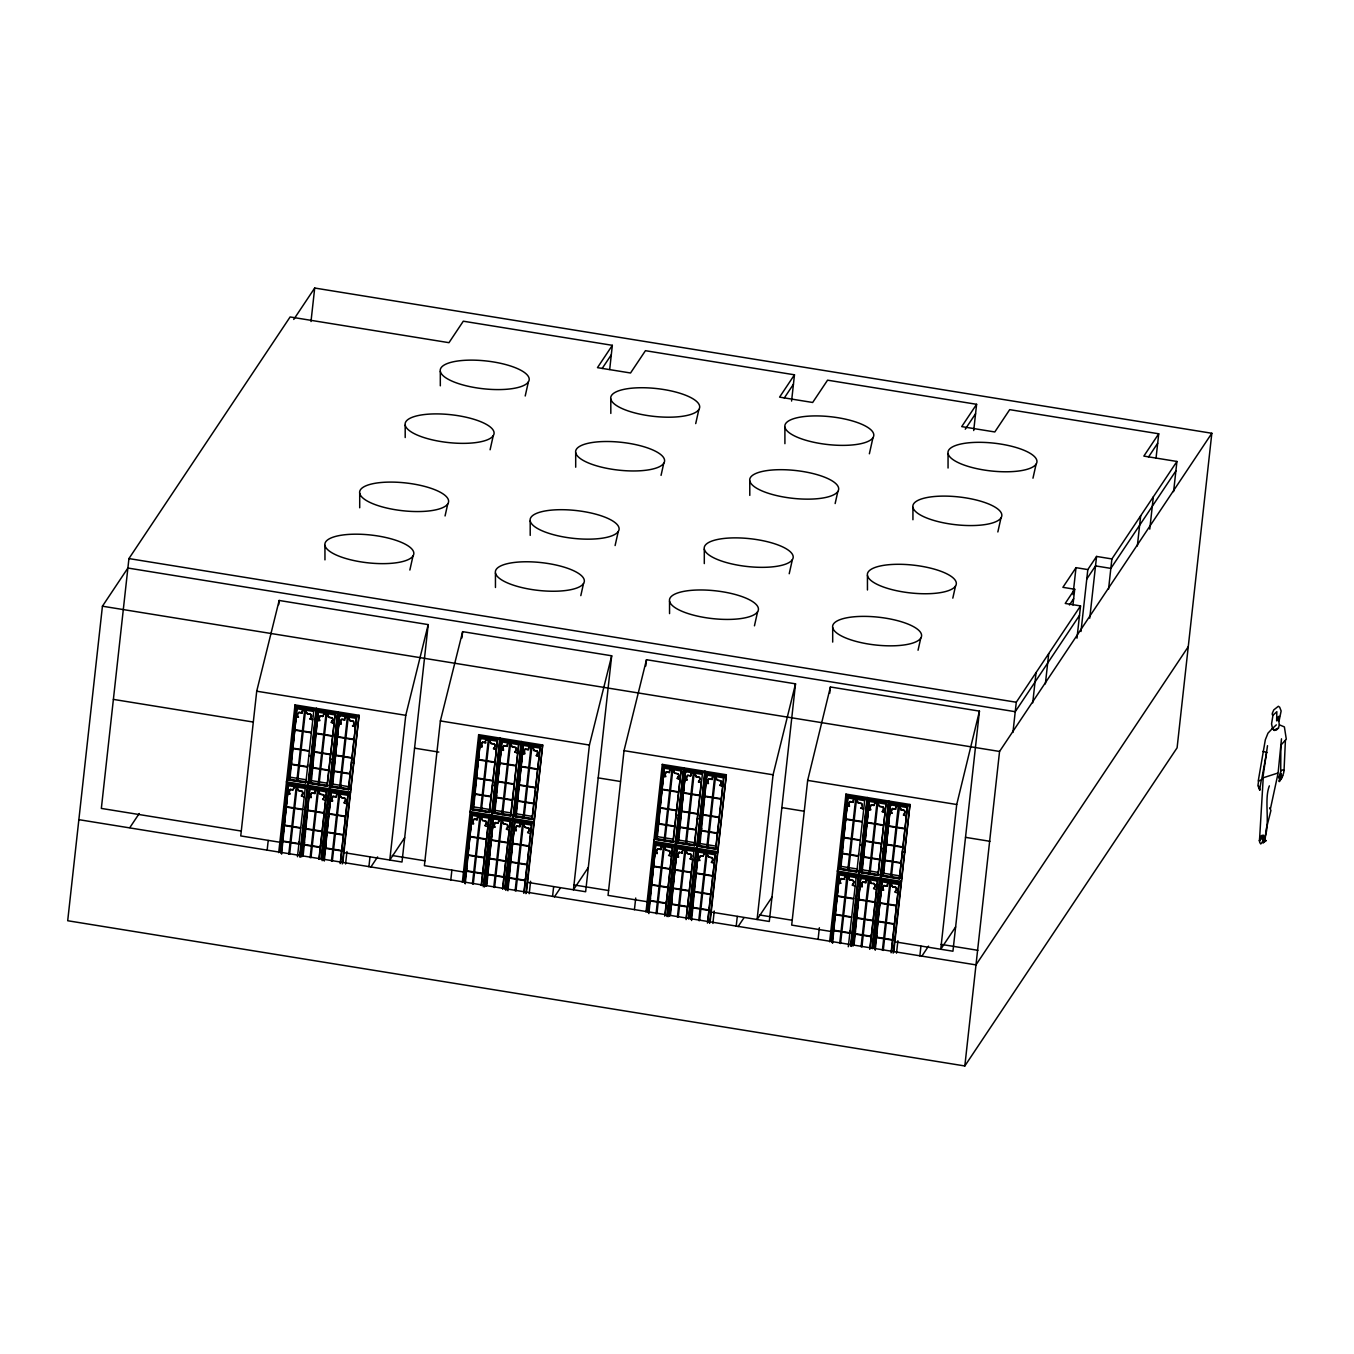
<?xml version="1.0" encoding="UTF-8"?>
<svg xmlns="http://www.w3.org/2000/svg" width="1354" height="1354" viewBox="0 0 1354 1354"><rect width="100%" height="100%" fill="white"/><g stroke="black" fill="none" stroke-linecap="round" stroke-linejoin="round"><path stroke-width="1.5" d="M1285.42 740.249L1284.032 770.561L1282.255 769.884L1280.732 770.968L1280.867 745.14L1286.3 739.233L1284.387 726.912L1279.361 724.813L1278.565 719.854M307.443 713.693L304.396 709.885L302.721 710.004L301.654 712.881L298.726 712.339L297.508 714.963L298.523 717.214L296.221 716.841L294.817 729.671L302.382 730.889L304.65 710.241M350.144 720.599L348.689 717.451L345.422 716.909L344.356 719.786L341.411 719.245L340.192 721.885L340.853 723.815L338.703 723.476L339.38 724.339M871.028 882.063L870.994 883.417L874.041 883.451L875.513 885.584L874.007 888.461M900.867 808.558L900.833 809.912L903.795 810.183L905.081 812.112L903.372 815.125L906.215 815.599M305.852 782.781L305.953 779.735L290.094 777.162L288.994 780.056L305.852 782.781L313.857 710.173L297.017 707.448L288.994 780.056M327.194 786.234L327.296 783.187L311.437 780.632L310.337 783.509L327.194 786.234L335.2 713.643L318.359 710.901L310.337 783.509M348.537 789.704L348.638 786.64L332.779 784.084L331.679 786.962L348.537 789.704L356.559 717.095L339.702 714.37L331.679 786.962M489.488 812.518L489.589 809.472L473.748 806.899L472.648 809.794L489.488 812.518L497.51 739.91L480.653 737.185L472.648 809.794M510.83 815.971L510.949 812.925L495.09 810.352L493.99 813.246L510.83 815.971L518.853 743.363L502.012 740.638L493.99 813.246M532.19 819.424L532.291 816.377L516.433 813.805L515.332 816.699L532.19 819.424L540.195 746.816L523.355 744.091L515.332 816.699M673.141 842.256L673.243 839.192L657.384 836.637L656.284 839.514L673.141 842.256L681.164 769.647L664.306 766.923L656.284 839.514M694.484 845.708L694.585 842.645L678.743 840.089L677.643 842.983L694.484 845.708L702.506 773.1L685.649 770.375L677.643 842.983M715.826 849.161L715.928 846.115L700.086 843.542L698.986 846.436L715.826 849.161L723.848 776.553L706.991 773.828L698.986 846.436M856.794 871.976L856.896 868.929L841.037 866.357L839.937 869.251L856.794 871.976L864.8 799.368L847.959 796.643L839.937 869.251M878.137 875.429L878.238 872.382L862.38 869.81L861.279 872.704L878.137 875.429L886.142 802.837L869.302 800.096L861.279 872.704M899.479 878.898L899.581 875.835L883.739 873.279L882.639 876.156L899.479 878.898L907.502 806.29L890.644 803.565L882.639 876.156M1269.358 785.862C1262.859 802.397 1273.065 831.39 1260.743 843.965C1257.934 841.629 1259.965 834.166 1263.688 835.249L1262.588 841.748L1263.604 842.459M1263.231 777.687L1259.575 839.209M293.209 789.247L294.36 787.182L296.154 787.199L293.886 807.847L286.32 806.629L287.725 793.799M314.619 792.022L315.093 793.63L311.742 792.953L310.625 795.39L311.369 797.624L308.847 796.964L309.541 797.844M485.426 741.332L485.409 742.347M498.204 822.437L499.355 820.372L501.149 820.389L498.881 841.037L491.316 839.818L492.721 826.989M873.99 804.953L875.158 802.888L876.952 802.888L874.667 823.554L867.102 822.318L868.523 809.489L870.808 809.861L870.063 807.627L871.181 805.19L874.041 805.258M1281.493 738.827L1278.074 773.286L1270.458 808.66M1079.51 615.376L1015.246 711.696L127.885 568.037L102.43 606.203L67.7 920.737L964.827 1065.97L1177.1 747.797L1211.83 433.263L314.703 288.03L293.75 319.442M609.689 369.473L612.346 345.321L463.305 321.203L448.969 342.68L290.128 316.954L128.935 558.576L101.347 808.423L240.978 831.017M343.933 852.614L402.003 862.024L428.202 624.6L279.161 600.465L256.718 691.2L240.741 835.926L279.838 842.239M278.704 604.663L279.161 600.465M310.997 321.507L314.703 288.03M267.144 850.227L268.21 840.512M278.704 852.614L295.003 704.909L359.047 715.284L342.782 862.989M279.719 851.683L287.251 783.424L286.506 781.867L287.759 778.872L295.747 706.466L295.003 704.909M280.938 853.037L288.52 784.406L305.361 787.131L297.457 856.693M281.192 852.969L282.478 841.426L290.044 842.645L288.757 854.188M281.598 854.12L288.52 784.406M290.094 777.162L297.017 707.448M289.621 854.323L290.907 842.78L298.828 844.067M305.496 710.596L303.228 731.042L311.166 732.311M299.572 857.014L307.324 786.674L309.101 782.324L317.09 709.936L316.345 708.362L300.825 857.217M300.046 856.05L316.345 708.362M302.28 856.507L309.863 787.859L326.703 790.601L319.138 859.231M303.144 855.711L309.863 787.859M311.437 780.632L318.359 710.901M310.117 857.641L311.386 846.098L303.821 844.879M310.963 857.776L312.249 846.233L320.17 847.519M318.901 859.062L326.703 790.601M335.2 713.643L326.974 785.963L319.036 784.677L320.746 769.292L328.667 770.561M321.135 858.402L328.683 790.127L330.444 785.777L338.432 713.389L337.688 711.832L322.184 860.67M321.389 859.502L337.688 711.832M323.623 859.959L331.205 791.328L348.063 794.053L340.48 862.684M323.894 859.875L325.163 848.332L332.729 849.55L331.459 861.093M330.427 800.705L329.005 813.534L336.571 814.769L338.855 794.104L337.061 794.104L336.435 797.083L333.084 796.423L331.967 798.843L332.712 801.077L330.207 800.417L330.884 801.297M324.283 861.042L331.205 791.328M332.779 784.084L339.702 714.37M332.322 861.246L333.592 849.703L341.513 850.972M340.142 863.598L348.063 794.053M356.559 717.095L348.317 789.416L340.396 788.13L342.088 772.745L350.009 774.031M342.257 863.92L359.047 715.284M345.575 863.97L346.946 851.548M368.914 866.712L369.98 856.98M428.202 624.6L405.76 715.318L389.783 860.044L404.677 837.737M527.569 882.351L585.639 891.744L611.686 655.793L462.645 631.658L440.372 720.92L424.394 865.646L463.491 871.976M461.951 637.937L462.645 631.658M450.797 879.965L451.864 870.25M462.34 882.334L478.656 734.647L542.683 745.005L526.435 892.709M463.356 881.42L470.904 813.162L470.16 811.605L471.395 808.609L479.401 736.204L478.656 734.647M464.591 882.774L472.157 814.143L489.014 816.868L481.432 885.499M464.845 882.69L466.114 871.147L473.68 872.382L472.411 883.925M471.378 823.52L469.956 836.366L477.522 837.584L479.807 816.936L476.93 818.29M465.251 883.857L472.157 814.143M473.748 806.899L480.653 737.185M488.303 739.978L486.018 760.626L478.453 759.408L479.875 746.579L482.159 746.934L481.753 743.261M473.274 884.06L474.543 872.518L482.481 873.804M489.132 740.316L486.881 760.762L494.802 762.048M481.195 885.347L489.014 816.868M497.51 739.91L489.268 812.231L481.347 810.944L483.039 795.56L490.96 796.846M483.209 886.735L490.977 816.411L492.754 812.062L500.743 739.656L499.998 738.099L484.478 886.955M483.7 885.77L499.998 738.099M485.934 886.227L493.516 817.596L510.356 820.321L502.774 888.952M486.188 886.159L487.474 874.599L495.039 875.835L493.753 887.378M486.797 885.448L493.516 817.596M495.09 810.352L502.012 740.638M494.616 887.513L495.886 875.97L503.823 877.257M502.537 888.799L510.356 820.321M518.853 743.363L510.61 815.683L502.689 814.414L504.382 799.012L512.32 800.299M504.788 888.122L512.32 819.864L514.097 815.514L522.085 743.109L521.341 741.552L505.821 890.407M505.042 889.223L521.341 741.552M507.276 889.68L514.858 821.049L531.699 823.774L524.133 892.421M507.547 889.612L508.816 878.069L516.382 879.288L515.112 890.83M514.08 830.442L512.658 843.271L520.224 844.49L522.509 823.841L519.614 825.195M507.936 890.763L514.858 821.049M516.433 813.805L523.355 744.091M515.959 890.966L517.245 879.423L525.166 880.709M523.795 893.335L531.699 823.774M540.195 746.816L531.97 819.153L524.032 817.867L525.741 802.465L533.662 803.751M525.911 893.657L542.683 745.005M529.228 893.708L530.599 881.268M552.567 896.433L553.634 886.718M611.686 655.793L589.413 745.055L573.436 889.781L588.33 867.457M711.222 912.088L769.292 921.482L795.526 683.838L646.484 659.703L624.025 750.658L608.048 895.383L647.144 901.713M645.79 665.965L646.484 659.703M634.434 909.702L635.72 898.024M645.993 912.071L662.292 764.384L726.336 774.742L710.071 922.446M647.009 911.157L654.541 842.899L653.796 841.325L655.048 838.329L663.037 765.941L662.292 764.384M648.227 912.511L655.81 843.864L672.667 846.605L665.085 915.236M648.498 912.427L649.768 900.884L657.333 902.102L656.064 913.645M655.031 853.257L653.61 866.086L661.175 867.322L663.46 846.656L661.666 846.656L661.04 849.635L657.689 848.958L656.572 851.395L657.316 853.629L654.811 852.969L655.488 853.849M648.888 913.595L655.81 843.864M657.384 836.637L664.306 766.923M671.956 769.715L669.671 790.364L662.106 789.128L663.528 776.299L665.813 776.671L665.068 774.437L666.794 771.78M656.927 913.798L658.196 902.255L666.117 903.524M672.786 770.054L670.535 790.499L678.456 791.785M664.746 916.15L672.667 846.605M681.164 769.647L672.921 841.968L664.983 840.682L666.693 825.297L674.614 826.566M666.862 916.472L674.63 846.148L676.391 841.799L684.396 769.394L683.652 767.836L668.131 916.675M667.336 915.507L683.652 767.836M669.587 915.964L677.152 847.333L694.01 850.058L686.089 919.603M669.841 915.879L671.11 904.337L678.676 905.555L677.406 917.115M676.374 856.71L674.952 869.539L682.518 870.774L684.802 850.126L683.008 850.109L681.908 852.478M670.45 915.169L677.152 847.333M678.743 840.089L685.649 770.375M678.269 917.25L679.539 905.708L687.46 906.994L686.19 918.537M692.723 859.367L691.302 872.196L683.381 870.91L685.632 850.464L687.341 853.68L690.303 853.951M688.441 917.86L695.973 849.601L697.75 845.251L705.739 772.846L704.994 771.289L689.711 918.063M688.695 918.96L704.994 771.289M690.929 919.417L698.495 850.786L715.352 853.511L707.77 922.142M691.589 920.5L698.495 850.786M700.086 843.542L706.991 773.828M698.749 920.568L700.035 909.025L692.469 907.789M699.612 920.703L700.881 909.16L708.819 910.447M707.431 923.073L715.352 853.511M723.848 776.553L715.606 848.873L707.685 847.587L709.378 832.202L717.315 833.489M709.564 923.377L726.336 774.742M712.881 923.445L714.252 911.005M791.582 401.055L794.476 374.804L645.435 350.686L630.541 372.993L597.469 367.645L612.346 345.321M736.204 926.17L737.287 916.455M795.526 683.838L773.066 774.793L757.089 919.501L771.966 897.194M894.876 941.809L952.945 951.219L979.45 711.121L830.408 686.986L807.661 780.395L791.684 925.104L830.781 931.434M829.714 693.265L830.408 686.986M818.087 939.422L819.373 927.761M829.647 941.809L845.945 794.104L909.99 804.479L893.725 952.184M830.662 940.878L838.194 872.619L837.449 871.062L838.701 868.066L846.69 795.661L845.945 794.104M831.881 942.232L839.463 873.601L856.303 876.326L848.281 946.734M832.151 942.164L833.421 930.621L840.986 931.84L839.7 943.383M838.668 882.994L837.263 895.823L844.828 897.042L846.825 876.275M832.541 943.315L839.463 873.601M841.037 866.357L847.959 796.643M855.593 799.435L853.325 820.084L845.759 818.865L847.164 806.036L849.466 806.409L849.06 802.719L850.447 801.517L853.189 802.414L853.799 799.419M840.563 943.518L841.849 931.975L849.77 933.261M856.439 799.791L854.188 820.236L862.109 821.506M850.515 946.209L858.284 875.869L860.044 871.519L868.032 799.114L867.288 797.557L851.768 946.412M850.989 945.227L867.288 797.557M853.223 945.701L860.805 877.053L877.663 879.778L870.08 948.426M853.494 945.617L854.763 934.074L862.329 935.292L861.059 946.835M860.027 886.447L858.605 899.276L866.171 900.495L868.456 879.846L865.578 881.217M854.086 944.906L860.805 877.053M862.38 869.81L869.302 800.096M861.923 946.971L863.192 935.428L871.113 936.714M869.742 949.34L877.663 879.778M886.142 802.837L877.917 875.158L869.979 873.872L871.688 858.47L879.609 859.756M872.094 947.597L879.626 879.321L881.386 874.972L889.375 802.583L888.647 801.026L873.347 947.8M872.331 948.697L888.647 801.026M874.566 949.154L882.148 880.506L899.005 883.248L891.423 951.879M874.836 949.069L876.106 937.527L883.671 938.745L882.402 950.288M881.369 889.9L879.948 902.729L887.513 903.964L889.798 883.299L888.004 883.299L887.378 886.278L883.857 885.398L882.639 888.038L883.299 889.967M875.243 950.237L882.148 880.506M883.739 873.279L890.644 803.565M883.265 950.44L884.534 938.897L892.455 940.167M891.084 952.793L899.005 883.248M907.502 806.29L899.259 878.611L891.338 877.324L893.031 861.939L900.952 863.209M893.2 953.114L909.99 804.479M896.517 953.165L897.905 940.742M973.712 430.538L976.606 404.304L827.565 380.169L812.671 402.476L779.582 397.128L794.476 374.804M919.857 955.907L920.923 946.175M979.45 711.121L956.719 804.513L940.742 949.239L955.619 926.931M964.827 1065.97L999.557 751.453L1211.83 433.263M1012.944 732.429L1016.279 702.235L1080.543 605.915L1065.226 603.444L1074.704 589.244L1062.89 587.331L1076.007 567.664L1087.821 569.577L1096.571 556.443L1111.888 558.931L1176.931 461.46L1143.842 456.095L1158.736 433.788L1009.695 409.653L994.801 431.96L961.712 426.612L976.606 404.304M1032.73 702.844L1036.064 672.583M1045.373 683.888L1048.724 653.627M1073.028 594.609L1076.007 567.664M1072.96 604.984L1074.704 589.244M1076.989 638.191L1080.543 605.915M1080.983 631.506L1087.821 569.577M1089.75 618.169L1096.571 556.443M1108.554 589.125L1111.888 558.931M1137.343 546L1140.677 515.772M1156.062 457.923L1158.736 433.788M1149.766 529.126L1153.337 496.816M1173.596 491.654L1176.931 461.46M1277.414 773.202L1262.842 777.89L1267.513 745.699M1283.609 770.054C1285.708 773.845 1273.979 790.381 1282.153 775.537M1282.678 775.673L1281.222 779.007M297.423 781.427L298.015 778.448M318.765 784.88L319.375 781.901M340.108 788.333L340.717 785.371M481.059 811.148L481.669 808.186M502.419 814.6L503.011 811.638M523.761 818.07L524.353 815.091M664.712 840.885L665.322 837.906M686.055 844.337L686.664 841.376M707.414 847.79L708.007 844.828M848.366 870.622L848.958 867.643M869.708 874.075L870.317 871.096M891.05 877.527L891.66 874.549M297.051 781.36L297.677 778.398M318.41 784.812L319.019 781.85M339.752 788.282L340.379 785.303M480.704 811.097L481.33 808.135M502.046 814.549L502.672 811.588M523.406 818.002L524.015 815.04M664.357 840.817L664.983 837.855M685.699 844.287L686.326 841.308M707.042 847.739L707.668 844.778M848.01 870.554L848.619 867.592M869.353 874.007L869.979 871.045M890.695 877.477L891.321 874.498M332.796 719.448L331.07 722.477L333.93 722.934M353.834 724.322L353.428 721.411L349.891 720.717L348.181 717.502L345.93 737.947L353.851 739.233M678.743 775.47L677.034 778.482L679.877 778.956M669.942 853.832L669.536 850.921L665.999 850.227L664.289 847.012L662.038 867.457L669.959 868.743M1277.584 720.616L1279.462 716.435L1278.362 716.52L1276.636 720.853L1276.839 711.696L1272.946 715.335L1271.558 723.916L1272.489 728.401L1267.97 733.174L1265.33 739.758L1258.255 780.953L1261.556 779.955L1266.633 752.35M409.856 570.051L413.004 555.969A44.75 13.98 6.3 0 0 354.985 534.187A44.75 13.98 6.3 0 0 340.057 556.579A44.75 13.98 6.3 0 0 413.004 555.969M445.06 515.959L447.768 503.891A44.75 13.98 6.3 0 0 389.749 482.092A44.75 13.98 6.3 0 0 374.804 504.483A44.75 13.98 6.3 0 0 447.768 503.891M490.097 449.782L493.245 435.7A44.75 13.98 6.3 0 0 435.226 413.901A44.75 13.98 6.3 0 0 420.299 436.293A44.75 13.98 6.3 0 0 493.245 435.7M525.217 395.994L528.365 381.93A44.75 13.98 6.3 0 0 470.346 360.13A44.75 13.98 6.3 0 0 455.418 382.522A44.75 13.98 6.3 0 0 528.365 381.93M580.815 595.642L583.506 583.574A44.75 13.98 6.3 0 0 525.487 561.775A44.75 13.98 6.3 0 0 510.543 584.166A44.75 13.98 6.3 0 0 583.506 583.574M615.105 545.56L618.27 531.496A44.75 13.98 6.3 0 0 560.234 509.696A44.75 13.98 6.3 0 0 545.307 532.088A44.75 13.98 6.3 0 0 618.27 531.496M661.057 475.372L663.748 463.305A44.75 13.98 6.3 0 0 605.729 441.506A44.75 13.98 6.3 0 0 590.801 463.897A44.75 13.98 6.3 0 0 663.748 463.305M695.719 423.599L698.867 409.517A44.75 13.98 6.3 0 0 640.848 387.735A44.75 13.98 6.3 0 0 625.903 410.127A44.75 13.98 6.3 0 0 698.867 409.517M754.449 625.836L757.597 611.771A44.75 13.98 6.3 0 0 699.578 589.972A44.75 13.98 6.3 0 0 684.65 612.363A44.75 13.98 6.3 0 0 757.597 611.771M789.213 573.741L792.361 559.676A44.75 13.98 6.3 0 0 734.342 537.876A44.75 13.98 6.3 0 0 719.397 560.268A44.75 13.98 6.3 0 0 792.361 559.676M835.147 503.553L837.838 491.485A44.75 13.98 6.3 0 0 779.819 469.686A44.75 13.98 6.3 0 0 764.892 492.077A44.75 13.98 6.3 0 0 837.838 491.485M869.37 453.793L872.958 437.714A44.75 13.98 6.3 0 0 814.939 415.915A44.75 13.98 6.3 0 0 800.011 438.307A44.75 13.98 6.3 0 0 872.958 437.714M918.046 650.242L920.754 638.174A44.75 13.98 6.3 0 0 862.735 616.375A44.75 13.98 6.3 0 0 847.79 638.766A44.75 13.98 6.3 0 0 920.754 638.174M952.81 598.146L955.501 586.079A44.75 13.98 6.3 0 0 897.482 564.296A44.75 13.98 6.3 0 0 882.554 586.688A44.75 13.98 6.3 0 0 955.501 586.079M997.847 531.97L1000.995 517.905A44.75 13.98 6.3 0 0 942.976 496.106A44.75 13.98 6.3 0 0 928.032 518.497A44.75 13.98 6.3 0 0 1000.995 517.905M1032.967 478.199L1036.115 464.117A44.75 13.98 6.3 0 0 978.096 442.318A44.75 13.98 6.3 0 0 963.151 464.71A44.75 13.98 6.3 0 0 1036.115 464.117M1258.628 780.818L1257.934 785.591L1259.643 790.008L1261.302 780.006M503.113 746.714L503.519 750.404L501.217 750.031L499.812 762.861L507.378 764.079L509.646 743.431L507.852 743.414L507.242 746.409L503.874 745.732M524.455 750.167L524.861 753.856L522.576 753.484L521.155 766.313L528.72 767.532L531.005 746.883L529.194 746.883L528.585 749.862L525.234 749.185M699.256 858.301L701 855.66M840.208 881.115L840.563 879.677M861.906 883.13L862.312 886.819L859.807 886.159L860.484 887.039M891.406 811.08L892.523 808.66L895.874 809.32L892.354 808.44L891.135 811.08L892.151 813.314L889.866 812.942L888.444 825.771L896.009 827.006L898.294 806.358L896.5 806.341L895.4 808.71M1259.372 840.546L1262.757 835.824L1263.959 837.077L1263.248 840.546M313.857 710.173L313.485 711.425L297.643 708.853M305.361 787.131L304.988 788.383L289.147 785.811M702.506 773.1L702.134 774.353L686.275 771.78M694.01 850.058L693.637 851.294L677.779 848.738M864.8 799.368L864.427 800.62L848.586 798.048M856.303 876.326L855.931 877.578L840.089 875.006M1264.568 838.617L1265.939 840.732L1263.062 843M1280.918 770.849L1278.65 778.008L1281.138 773.32L1279.09 780.953M312.537 719.989L310.218 718.856L311.708 715.978L310.929 714.353L307.629 713.829M333.896 723.442L331.561 722.308L333.067 719.448L332.272 717.806L328.988 717.281L327.346 713.998L324.063 713.456L322.76 716.537L324.215 713.693L326.009 713.693L323.724 734.359L316.159 733.123M304.041 796.947L301.231 795.983L302.636 794.375L302.23 791.464M355.239 726.912L352.903 725.778M325.4 800.4L322.59 799.435L323.995 797.828L323.572 794.916L320.052 794.223L318.342 791.007L316.091 811.452L324.012 812.738M346.742 803.87L343.933 802.888L345.642 799.875L344.356 797.946M496.19 749.727L493.871 748.593L495.361 745.716L494.582 744.091L491.096 743.431L489.64 740.266L486.374 739.724L485.172 741.23L485.883 742.94L482.532 742.28M517.533 753.179L515.214 752.045L516.703 749.168L515.925 747.543L512.624 747.019L509.392 743.058L507.716 743.177L506.65 746.054L503.722 745.529L502.503 748.153L503.146 750.099L500.997 749.744L501.691 750.607M487.694 826.685L484.884 825.72L486.611 822.69L484.19 820.575M538.875 756.632L536.556 755.498L538.063 752.621L537.267 750.996L533.798 750.336M509.036 830.137L506.227 829.173L507.632 827.548L507.225 824.654M530.379 833.59L527.569 832.625L528.991 831.017L528.568 828.106L525.047 827.412L523.338 824.197L521.087 844.642L529.008 845.911M679.843 779.464L677.508 778.313L679.014 775.453L678.219 773.811L674.495 773.269L673.141 770.206M701.186 782.917L698.867 781.783L700.356 778.905L699.561 777.264L696.278 776.739L693.045 772.795L691.369 772.914L690.303 775.791L687.358 775.267L686.156 777.89L686.8 779.819L684.65 779.481L685.327 780.344M671.347 856.405L668.537 855.44L670.179 853.951L669.722 850.769L666.439 850.244L663.206 846.301L661.531 846.419L660.464 849.296L657.519 848.755L656.301 851.395L656.961 853.325M722.528 786.369L720.21 785.235L721.699 782.358L720.92 780.733L717.62 780.192L714.387 776.248L712.712 776.367L711.645 779.244L708.717 778.719L707.499 781.343L708.142 783.272L705.993 782.934L706.686 783.797M692.689 859.875L689.88 858.893L691.285 857.285L690.878 854.374M714.032 863.327L711.222 862.363L712.627 860.738L712.221 857.827L708.684 857.133L706.991 853.917L704.723 874.362L712.661 875.649M863.48 809.184L861.161 808.05M884.839 812.637L882.503 811.503L884.01 808.626L883.214 807.001L879.931 806.476L876.681 802.533L875.006 802.651L873.956 805.528L871.011 804.987L869.793 807.627L870.453 809.557L868.303 809.201L868.98 810.081M854.983 886.142L852.174 885.177L853.9 882.148L852.597 880.218M906.181 816.107L903.846 814.956L905.352 812.095L904.557 810.454L901.087 809.794L899.631 806.645L896.365 806.104L895.299 808.981M876.343 889.595L873.533 888.63L874.938 887.022L874.515 884.111M897.685 893.048L894.876 892.083L896.585 889.053L895.383 886.904L892.591 886.752L891.135 883.603L887.869 883.062L886.667 885.77M290.755 764.181L291.736 762.234M312.097 767.633L313.096 765.687M282.258 841.139L283.24 839.192M333.439 771.086L334.438 769.14M303.601 844.591L304.599 842.645M324.943 848.044L325.942 846.098M474.391 793.918L475.389 791.972M495.733 797.371L496.732 795.424M465.894 870.876L466.893 868.913M517.093 800.823L518.091 798.877M487.237 874.329L488.235 872.382M508.596 877.781L509.595 875.835M658.044 823.638L659.043 821.692M679.386 827.108L680.385 825.145M649.548 900.596L650.546 898.65M700.729 830.561L701.727 828.614M670.89 904.049L671.889 902.102M692.232 907.519L693.231 905.555M841.697 853.375L842.679 851.429M863.04 856.828L864.038 854.882M833.201 930.333L834.182 928.387M884.382 860.281L885.381 858.334M854.543 933.786L855.542 931.84M875.886 937.239L876.884 935.292M1272.371 728.486L1274.097 730.449L1276.247 730.144L1278.464 728.097L1279.361 724.813M1259.457 840.986L1262.114 837.821L1263.739 839.378M129.866 827.565L139.242 813.5M602.141 368.508L611.314 354.782M370.759 867.186L377.597 856.93M784.271 398.008L793.427 384.265M554.412 896.907L560.116 888.359M965.25 429.201L975.557 413.749M738.065 926.644L743.752 918.097M1148.531 456.975L1157.687 443.232M1069.44 605.001L1073.654 598.688M1086.771 579.038L1095.521 565.904L1110.855 568.392L1175.881 470.904M921.702 956.381L928.539 946.124M1188.253 646.721L975.98 964.894L78.854 819.661M1276.331 724.881L1272.489 728.401M1279.09 720.87L1281.138 710.985L1279.682 707.228L1278.362 706.28L1273.792 709.868L1272.303 713.287L1272.286 714.726L1273.268 714.523M298.117 713.524L299.505 712.322L302.247 713.219L301.773 711.595L304.362 710.122M344.475 718.517L347.352 717.163L345.067 737.812L337.501 736.576L338.923 723.747L341.208 724.119L340.802 720.446L342.19 719.245L344.931 720.125L344.407 719.211M845.302 876.376L844.202 878.763M301.722 795.813L303.211 792.936L302.433 791.311L299.132 790.787L295.9 786.826L294.224 786.945L293.158 789.839L290.23 789.297L289.011 791.921L289.654 793.867M323.064 799.266L324.571 796.389L323.775 794.764L320.492 794.239L317.242 790.296L315.567 790.414L314.5 793.292L311.572 792.75L310.354 795.39L310.997 797.32M344.407 802.719L345.913 799.859L345.118 798.217L341.834 797.692L338.602 793.749L336.926 793.867L335.86 796.744L332.915 796.203L331.696 798.843L332.356 800.773M494.785 747.137L493.381 748.762L496.224 749.219M485.375 825.551L486.865 822.673L486.086 821.049L482.735 820.761L480.636 817.274L478.385 837.72L486.306 839.006M506.718 829.003L508.207 826.126L507.428 824.501L504.128 823.96L500.895 820.016L499.22 820.135L498.154 823.012L495.226 822.487L494.007 825.111L494.65 827.057M528.06 832.456L529.566 829.579L528.771 827.954L525.487 827.429L522.238 823.469L520.562 823.587L519.496 826.482L516.568 825.94L515.349 828.563L515.992 830.51M690.371 858.741L691.86 855.863L691.065 854.222L687.595 853.562L686.139 850.414L682.873 849.872L681.807 852.749M711.713 862.193L713.203 859.316L712.424 857.691L709.124 857.15L705.891 853.206L704.215 853.325L703.149 856.202L700.221 855.677L699.002 858.301L700.001 860.535L697.496 859.892L698.19 860.755M852.665 885.008L854.154 882.131L853.375 880.506L849.889 879.846L848.45 876.698L845.167 876.14L844.101 879.017M895.366 891.914L896.856 889.053L896.06 887.412L892.726 887.141L890.627 883.654L888.376 904.1L896.297 905.386M1278.464 728.097L1274.571 729.823L1272.54 728.875M1263.824 841.46L1265.939 840.732M688.137 775.25L686.41 777.89L687.155 780.124L684.87 779.752L683.448 792.598L691.014 793.816L693.299 773.168L691.505 773.151L690.878 776.13L689.948 775.91M679.64 852.208L677.914 854.848L678.659 857.082L676.154 856.439L676.831 857.302M841.325 878.695L844.693 879.372L841.172 878.492L839.954 881.115L840.969 883.367L838.448 882.706L839.141 883.57M862.684 882.148L866.035 882.825L865.494 881.894M884.027 885.618L886.447 886.058M1266.769 752.316L1262.842 751.47M350.331 720.734L353.614 721.259L354.071 724.441L352.429 725.93L355.273 726.404M514.029 747.069L512.184 747.002L510.492 743.786L508.224 764.215L516.162 765.501M343.239 797.76L341.394 797.675L339.685 794.459L337.434 814.905L345.355 816.191M505.533 824.027L503.688 823.943L501.995 820.744L499.728 841.172L507.665 842.459M859.976 803.074L858.131 803.007L856.794 799.926M851.48 880.032L849.635 879.965L847.942 876.749L845.691 897.177L853.612 898.464M486.509 739.961L488.015 739.859M315.719 790.651L317.513 790.651L315.228 811.3L307.663 810.081M671.669 769.58L670.162 769.698L669.536 772.677L668.588 772.457M128.935 558.576L1016.279 702.235M102.43 606.203L999.557 751.453M1265.228 838.498L1266.075 829.731L1270.932 810.403L1269.612 807.864M256.718 691.2L405.76 715.318M440.372 720.92L589.413 745.055M624.025 750.658L773.066 774.793M807.661 780.395L956.719 804.513M295.747 706.466L315.82 709.716M317.09 709.936L337.18 713.186M338.432 713.389L358.522 716.638M479.401 736.204L499.474 739.453M500.743 739.656L520.816 742.906M522.085 743.109L542.175 746.359M663.037 765.941L683.127 769.19M684.396 769.394L704.469 772.643M705.739 772.846L725.812 776.096M846.69 795.661L866.78 798.911M868.032 799.114L888.122 802.38M889.375 802.583L909.465 805.833M318.985 712.322L334.827 714.878M340.328 715.775L356.187 718.331M481.279 738.59L497.138 741.163M502.622 742.043L518.48 744.615M523.981 745.512L539.823 748.068M664.932 768.327L680.791 770.883M707.617 775.233L723.476 777.805M869.928 801.517L885.77 804.073M891.27 804.97L907.129 807.526M322.844 716.3L320.069 715.792L318.85 718.432L319.493 720.362L317.344 720.006L318.038 720.887M485.307 742.601L482.379 742.077L481.161 744.7L481.804 746.629L479.654 746.291L480.332 747.154M298.151 716.909L296.001 716.554L296.695 717.434M891.795 813.009L889.646 812.671L890.323 813.534M312.571 719.482L309.727 719.025L311.132 717.417L310.726 714.506M317.581 720.294L319.866 720.666L319.121 718.432L320.238 715.995L322.641 716.452M517.567 752.672L514.723 752.215L516.449 749.185L515.146 747.256M538.926 756.124L536.066 755.667L537.487 754.06L537.064 751.148L533.544 750.454L533.831 749.033L530.734 746.528L529.059 746.646L527.992 749.524L525.064 748.982L523.846 751.605L524.489 753.552L522.339 753.196L523.033 754.076M706.213 783.221L708.497 783.577L707.753 781.343L708.87 778.922L711.29 779.379M722.562 785.862L719.719 785.405L721.123 783.78L720.717 780.886L717.18 780.175L715.487 776.959L713.219 797.404L721.157 798.691M863.53 808.676L860.67 808.22L862.312 806.73L861.872 803.548L858.571 803.024L855.339 799.063L853.663 799.182L852.597 802.076L849.669 801.534L848.45 804.158L849.093 806.104L846.944 805.748L847.638 806.629M884.873 812.129L882.029 811.672L883.434 810.064L883.011 807.153M113.381 699.392L253.012 722.004M414.561 748.153L438.831 752.079M598.214 777.89L620.42 781.478M781.867 807.61L804.056 811.215M965.504 837.347L989.943 841.308M332.509 735.781L324.588 734.494L326.839 714.049L328.548 717.265L332.068 717.958M537.504 768.954L529.583 767.684L531.834 747.239L533.578 749.101M704.808 796.05L712.373 797.269L714.641 776.621L712.847 776.604L712.238 779.582L711.392 779.159M883.451 824.975L875.53 823.689L877.781 803.244L879.491 806.459L882.453 806.73M904.794 828.428L896.873 827.142L899.479 806.849M311.115 732.802L303.178 731.515L301.197 749.473L309.118 750.759M316.108 733.614L323.674 734.833L321.693 752.79L314.128 751.555M332.458 736.254L324.537 734.968L322.54 752.926L330.478 754.212M353.8 739.707L345.879 738.438L343.899 756.378L351.82 757.665M494.752 762.539L486.831 761.253L484.85 779.21L492.771 780.479M516.111 765.992L508.173 764.705L506.193 782.663L514.114 783.949M537.453 769.444L529.516 768.158L527.535 786.115L535.473 787.402M678.405 792.259L670.484 790.973L668.504 808.93L676.425 810.217M704.74 796.524L712.306 797.76L710.325 815.7L702.76 814.482M721.09 799.182L713.169 797.895L711.188 815.853L719.109 817.122M862.058 821.996L854.12 820.71L852.14 838.668L860.078 839.954M883.4 825.449L875.479 824.163L873.499 842.12L881.42 843.407M904.743 828.902L896.822 827.616L894.842 845.573L902.763 846.859M309.067 751.233L301.147 749.947L299.454 765.348L307.375 766.635M314.06 752.045L321.626 753.264L319.933 768.666L312.368 767.43M330.427 754.686L322.489 753.416L320.796 768.801L328.717 770.087M351.769 758.155L343.848 756.869L342.139 772.254L350.06 773.54M492.721 780.97L484.8 779.684L483.09 795.069L491.028 796.355M514.063 784.423L506.142 783.137L504.45 798.538L512.371 799.808M535.422 787.876L527.485 786.589L525.792 801.991L533.713 803.277M676.374 810.691L668.436 809.421L666.743 824.806L674.664 826.092M702.709 814.956L710.275 816.191L708.582 831.576L701.017 830.357M719.059 817.613L711.138 816.327L709.445 831.711L717.366 832.998M860.01 840.428L852.089 839.141L850.397 854.543L858.318 855.83M881.369 843.88L873.432 842.611L871.739 857.996L879.66 859.282M902.712 847.35L894.791 846.064L893.081 861.449L901.019 862.735M308.847 755.6L313.349 756.327M330.19 759.052L334.692 759.78M351.532 762.505L353.783 762.877M492.501 785.337L496.986 786.065M513.843 788.79L518.328 789.517M535.185 792.242L537.436 792.615M676.137 815.057L680.639 815.785M697.496 818.51L701.981 819.255M718.839 821.98L721.09 822.335M859.79 844.794L864.292 845.522M881.132 848.247L885.634 848.975M902.475 851.7L904.726 852.072M307.324 767.109L299.386 765.822L297.694 781.224L305.615 782.51M312.317 767.921L319.882 769.14L318.19 784.541L310.625 783.306M700.966 830.831L708.531 832.067L706.822 847.452L699.256 846.233M858.267 856.303L850.346 855.017L848.636 870.419L856.557 871.705M287.759 778.872L307.832 782.121M309.101 782.324L329.174 785.574M330.444 785.777L350.534 789.043M471.395 808.609L491.485 811.858M492.754 812.062L512.827 815.311M514.097 815.514L534.17 818.764M655.048 838.329L675.138 841.579M676.391 841.799L696.481 845.048M697.75 845.251L717.823 848.501M838.701 868.066L858.774 871.316M860.044 871.519L880.134 874.769M881.386 874.972L901.476 878.221M286.506 781.867L350.551 792.242M470.16 811.605L534.187 821.963M653.796 841.325L717.84 851.7M837.449 871.062L901.493 881.437M287.251 783.424L307.324 786.674M308.594 786.877L328.683 790.127M329.936 790.347L350.026 793.596M470.904 813.162L490.977 816.411M492.247 816.614L512.32 819.864M513.589 820.067L533.679 823.317M654.541 842.899L674.63 846.148M675.9 846.352L695.973 849.601M697.242 849.804L717.315 853.054M838.194 872.619L858.284 875.869M859.536 876.072L879.626 879.321M880.879 879.541L900.969 882.791M310.489 789.28L326.331 791.836M331.832 792.733L347.69 795.289M472.783 815.548L488.642 818.121M494.125 819.001L509.984 821.573M515.485 822.453L531.327 825.026M656.436 845.285L672.295 847.841M699.121 852.191L714.98 854.763M861.432 878.475L877.29 881.031M882.774 881.928L898.633 884.484M702.912 856.405L704.351 853.562L706.145 853.579L703.877 874.227L696.311 873.008M302.67 809.269L294.732 807.999L297 787.554L298.692 790.77L301.654 791.024M874.955 901.916L867.034 900.647L869.64 880.354M302.619 809.76L294.681 808.473L292.701 826.431L300.639 827.717M307.612 810.572L315.177 811.791L313.197 829.748L305.632 828.513M323.961 813.212L316.041 811.926L314.043 829.884L321.981 831.17M345.304 816.665L337.383 815.379L335.403 833.336L343.324 834.623M486.255 839.497L478.334 838.211L476.354 856.151L484.275 857.437M507.615 842.95L499.677 841.663L497.697 859.621L505.617 860.89M528.957 846.402L521.019 845.116L519.039 863.073L526.977 864.36M669.908 869.217L661.988 867.931L660.007 885.888L667.928 887.175M696.244 873.482L703.809 874.701L701.829 892.658L694.263 891.44M712.593 876.14L704.672 874.853L702.692 892.794L710.613 894.08M853.562 898.954L845.624 897.668L843.644 915.626L851.581 916.912M874.904 902.407L866.983 901.121L865.003 919.078L872.924 920.365M896.246 905.86L888.326 904.574L886.345 922.531L894.266 923.817M300.571 828.191L292.65 826.905L290.958 842.306L298.879 843.593M305.581 829.003L313.129 830.222L311.437 845.624L303.871 844.388M321.93 831.644L313.993 830.357L312.3 845.759L320.221 847.045M343.273 835.096L335.352 833.827L333.643 849.212L341.563 850.498M484.224 857.928L476.303 856.642L474.594 872.027L482.532 873.313M505.567 861.381L497.646 860.095L495.953 875.496L503.874 876.766M526.926 864.834L518.988 863.547L517.296 878.949L525.217 880.235M667.877 887.649L659.94 886.379L658.247 901.764L666.168 903.05M694.213 891.914L701.778 893.149L700.086 908.534L692.52 907.315M710.562 894.571L702.641 893.285L700.949 908.669L708.87 909.956M851.514 917.386L843.593 916.099L841.9 931.501L849.821 932.771M872.873 920.838L864.935 919.552L863.243 934.954L871.164 936.24M894.215 924.291L886.295 923.022L884.585 938.407L892.523 939.693M392.237 855.508L424.919 860.805M573.825 884.907L608.572 890.526M759.526 914.966L792.225 920.263M941.115 944.364L977.893 950.322M676.34 773.354L678.032 773.963M493.804 743.803L490.842 743.532L489.488 740.469M310.151 714.066L307.189 713.812L305.852 710.732M872.839 883.485L873.956 883.671M292.803 789.957L290.382 789.5L289.265 791.938L290.027 794.172L287.505 793.512L288.199 794.375M681.451 852.868L682.382 853.088L678.862 852.208L677.66 854.848L678.303 856.777M871.434 883.434L869.793 880.151L866.509 879.609L865.46 882.486L863.277 881.674L861.669 883.011L861.956 886.515M674.935 773.286L673.293 770.003L670.027 769.461L668.961 772.339L666.016 771.797L664.797 774.437L665.457 776.367L663.308 776.028L663.985 776.891M482.786 820.507L481.144 817.224L477.877 816.682L476.811 819.559L474.645 818.747L473.037 820.101L473.308 823.587M861.093 803.26L862.396 805.19M498.255 822.758L495.378 822.69L494.261 825.111L495.022 827.345L492.501 826.702L493.194 827.565M881.826 890.492L881.149 889.612L883.654 890.272L882.91 888.038M514.537 831.034L513.843 830.154L516.365 830.814L515.603 828.58L516.737 826.143L520.088 826.82L519.547 825.889M471.835 824.112L471.158 823.249L473.663 823.892L472.918 821.658L474.035 819.238L477.387 819.898L476.862 818.984M1259.948 790.076L1258.594 785.912M494.379 744.243L495.09 745.732M948.054 453.573L948.054 468.027M912.934 507.361L912.934 519.75M901.239 860.907L901.239 863.023M892.743 937.865L892.743 939.964M879.88 857.454L879.88 859.553M871.384 934.412L871.384 936.511M867.44 575.535L867.457 589.989M858.538 853.985L858.538 856.1M850.041 930.943L850.041 933.058M832.693 627.63L832.693 642.084M784.897 427.153L784.914 443.672M749.777 480.941L749.794 495.395M717.586 831.17L717.586 833.285M709.09 908.128L709.09 910.243M704.3 549.132L704.3 563.586M696.244 827.717L696.244 829.833M687.747 904.675L687.747 906.791M674.884 824.264L674.901 826.38M669.536 601.21L669.553 613.599M666.388 901.222L666.405 903.321M610.806 398.973L610.823 413.427M575.687 452.761L575.704 467.215M533.933 801.45L533.933 803.548M530.193 520.935L530.209 535.389M525.437 878.391L525.437 880.506M512.591 797.98L512.591 800.096M504.094 874.938L504.094 877.053M495.446 573.03L495.462 587.484M491.248 794.527L491.248 796.643M482.752 871.485L482.752 873.601M440.304 371.368L440.321 385.822M405.184 425.156L405.201 437.545M359.707 493.33L359.707 507.784M350.297 771.712L350.297 773.828M341.8 848.67L341.8 850.786M328.937 768.26L328.937 770.358M324.943 545.425L324.96 559.879M320.441 845.218L320.441 847.316M307.595 764.807L307.595 766.906M299.099 841.748L299.099 843.864M695.871 775.368L695.838 776.722L698.799 776.993L700.086 778.922L698.376 781.952L701.22 782.409L699.798 795.238L691.877 793.952L694.128 773.506L695.871 775.368M284.222 825.551L282.529 840.936L290.094 842.154L291.787 826.769L284.222 825.551M286.269 807.102L284.272 825.06L291.838 826.295L293.818 808.338L286.269 807.102M290.975 764.468L289.265 779.853L296.831 781.089L298.54 765.687L290.975 764.468M292.718 748.593L291.025 763.978L298.591 765.213L300.283 749.811L292.718 748.593M294.766 730.161L292.769 748.102L300.334 749.337L302.314 731.38L294.766 730.161M326.923 832.456L325.214 847.841L332.779 849.076L334.489 833.675L326.923 832.456M328.954 814.025L326.974 831.982L334.54 833.201L336.52 815.243L328.954 814.025M333.659 771.374L331.967 786.776L339.532 787.994L341.225 772.592L333.659 771.374M335.42 755.498L333.71 770.9L341.276 772.118L342.985 756.734L335.42 755.498M337.451 737.067L335.47 755.024L343.036 756.243L345.016 738.285L337.451 737.067M467.875 855.271L466.182 870.673L473.748 871.891L475.44 856.507L467.875 855.271M469.906 836.84L467.925 854.797L475.491 856.016L477.471 838.058L469.906 836.84M474.611 794.189L472.918 809.59L480.484 810.809L482.176 795.424L474.611 794.189M476.371 778.313L474.679 793.715L482.244 794.933L483.937 779.549L476.371 778.313M478.402 759.882L476.422 777.839L483.987 779.058L485.968 761.117L478.402 759.882M489.217 858.741L487.525 874.125L495.09 875.344L496.783 859.959L489.217 858.741M491.248 840.292L489.268 858.25L496.833 859.468L498.814 841.528L491.248 840.292M495.97 797.658L494.261 813.043L501.826 814.262L503.536 798.877L495.97 797.658M497.713 781.783L496.021 797.167L503.586 798.386L505.279 783.001L497.713 781.783M499.744 763.334L497.764 781.292L505.33 782.51L507.31 764.57L499.744 763.334M510.56 862.193L508.867 877.578L516.433 878.797L518.125 863.412L510.56 862.193M512.607 843.745L510.627 861.703L518.193 862.938L520.173 844.981L512.607 843.745M517.313 801.111L515.603 816.496L523.169 817.731L524.878 802.33L517.313 801.111M519.056 785.235L517.363 800.62L524.929 801.856L526.621 786.454L519.056 785.235M521.104 766.804L519.124 784.745L526.689 785.98L528.669 768.023L521.104 766.804M651.528 885.008L649.818 900.393L657.384 901.629L659.093 886.227L651.528 885.008M653.559 866.577L651.579 884.517L659.144 885.753L661.124 867.796L653.559 866.577M658.264 823.926L656.572 839.311L664.137 840.546L665.829 825.145L658.264 823.926M660.024 808.05L658.315 823.452L665.88 824.671L667.59 809.269L660.024 808.05M662.055 789.619L660.075 807.576L667.64 808.795L669.621 790.838L662.055 789.619M672.87 888.461L671.161 903.863L678.726 905.081L680.436 889.696L672.87 888.461M674.901 870.03L672.921 887.987L680.487 889.206L682.467 871.248L674.901 870.03M679.606 827.379L677.914 842.78L685.479 843.999L687.172 828.614L679.606 827.379M681.367 811.503L679.657 826.905L687.223 828.123L688.932 812.738L681.367 811.503M683.398 793.072L681.417 811.029L688.983 812.248L690.963 794.29L683.398 793.072M681.299 889.832L679.59 905.217L687.527 906.503L689.22 891.118L681.299 889.832M683.33 871.401L681.35 889.341L689.271 890.627L691.251 872.67L683.33 871.401M688.035 828.75L686.343 844.134L694.263 845.421L695.956 830.036L688.035 828.75M689.795 812.874L688.086 828.259L696.024 829.545L697.716 814.16L689.795 812.874M691.826 794.443L689.846 812.383L697.767 813.669L699.747 795.712L691.826 794.443M835.164 914.745L833.472 930.13L841.037 931.349L842.73 915.964L835.164 914.745M837.212 896.297L835.232 914.255L842.78 915.473L844.778 897.533L837.212 896.297M841.917 853.663L840.208 869.048L847.773 870.267L849.483 854.882L841.917 853.663M843.66 837.787L841.968 853.172L849.533 854.408L851.226 839.006L843.66 837.787M845.708 819.356L843.711 837.297L851.277 838.532L853.274 820.575L845.708 819.356M856.523 918.198L854.814 933.583L862.38 934.819L864.089 919.417L856.523 918.198M858.554 899.767L856.574 917.707L864.14 918.943L866.12 900.985L858.554 899.767M863.26 857.116L861.567 872.501L869.133 873.736L870.825 858.334L863.26 857.116M865.02 841.24L863.31 856.625L870.876 857.861L872.585 842.459L865.02 841.24M867.051 822.809L865.071 840.749L872.636 841.985L874.616 824.027L867.051 822.809M877.866 921.651L876.156 937.036L883.722 938.271L885.431 922.869L877.866 921.651M879.897 903.22L877.917 921.16L885.482 922.396L887.462 904.438L879.897 903.22M884.602 860.569L882.91 875.953L890.475 877.189L892.168 861.787L884.602 860.569M886.362 844.693L884.653 860.095L892.218 861.313L893.928 845.911L886.362 844.693M888.393 826.262L886.413 844.219L893.979 845.438L895.959 827.48L888.393 826.262"/></g></svg>
